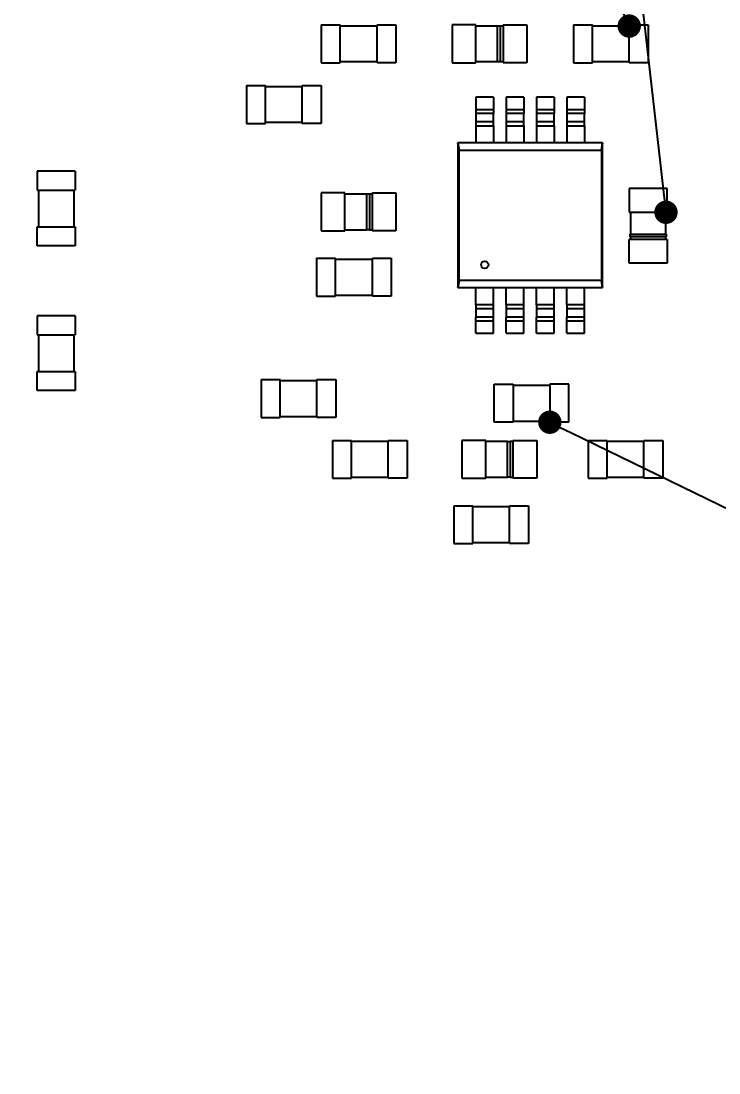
# Paper-space layout 'Layout1' of a CAD drawing. Header units: millimetres. Extents: x 0 to 841, y 0 to 594.
# Drawn here: x 268.43 to 298.31, y 458.76 to 503.83 of the extents above; entities that cross this region are included whole.
import ezdxf
from ezdxf import colors
from ezdxf.entities.mleader import LeaderData, LeaderLine
from ezdxf.math import Vec2, Vec3

# ---------------------------------------------------------------- set-up
doc = ezdxf.new("R2010")
doc.units = ezdxf.units.MM
doc.layers.get('0').update_dxf_attribs({"lineweight": 50})
doc.styles.add('GOST-2.304_Type-B_italic', font='GOST Common Italic.ttf')

# ---------------------------------------------------------------- blocks, each defined once
blk = doc.blocks.new('_Dot')
at = {"color": 0, "linetype": 'ByBlock', "lineweight": -2}
blk.add_line((-0.5, 0), (-1, 0), dxfattribs=at)
at = {"color": 0, "linetype": 'ByBlock', "lineweight": 90, "const_width": 0.5}
blk.add_lwpolyline([(-0.25, 0, 1), (0.25, 0, 1)], format="xyb", close=True, dxfattribs=at)

psp = doc.layouts.get("Layout1")

# ---------------------------------------------------------------- linework, layer by layer
at = {"color": 18, "linetype": 'Continuous', "lineweight": 25, "true_color": 0x000000}
for p, q in [((281.28, 503.667), (281.28, 502.043)), ((281.28, 503.667), (282.092, 503.667)), ((282.092, 502.043), (282.092, 503.667)), ((283.668, 503.617), (282.092, 503.617)), ((283.668, 502.043), (283.668, 503.667)), ((283.668, 503.667), (284.48, 503.667)), ((284.48, 503.667), (284.48, 502.043)), ((286.88, 503.667), (286.88, 502.043)), ((287.896, 503.667), (286.88, 503.667)), ((287.896, 502.043), (287.896, 503.667)), ((288.83, 503.617), (287.896, 503.617)), ((288.83, 503.623), (288.948, 503.623)), ((288.83, 502.087), (288.83, 503.623)), ((288.948, 503.623), (288.948, 502.087)), ((289.064, 503.617), (288.948, 503.617)), ((289.064, 503.667), (289.064, 502.043)), ((289.064, 503.667), (290.08, 503.667)), ((290.08, 503.667), (290.08, 502.043)), ((292.08, 503.667), (292.08, 502.043)), ((292.08, 503.667), (292.892, 503.667)), ((292.892, 502.043), (292.892, 503.667)), ((294.468, 503.617), (292.892, 503.617)), ((294.468, 502.043), (294.468, 503.667)), ((294.468, 503.667), (295.28, 503.667)), ((295.28, 503.667), (295.28, 502.043)), ((281.28, 502.043), (282.092, 502.043)), ((282.092, 502.093), (283.668, 502.093)), ((284.48, 502.043), (283.668, 502.043)), ((286.88, 502.043), (287.896, 502.043)), ((287.896, 502.093), (288.83, 502.093)), ((288.948, 502.087), (288.83, 502.087)), ((288.948, 502.093), (289.064, 502.093)), ((290.08, 502.043), (289.064, 502.043)), ((292.08, 502.043), (292.892, 502.043)), ((292.892, 502.093), (294.468, 502.093)), ((295.28, 502.043), (294.468, 502.043)), ((278.08, 501.067), (278.08, 499.443)), ((278.08, 501.067), (278.892, 501.067)), ((278.892, 499.443), (278.892, 501.067)), ((280.468, 501.017), (278.892, 501.017)), ((280.468, 499.443), (280.468, 501.067)), ((280.468, 501.067), (281.28, 501.067)), ((281.28, 501.067), (281.28, 499.443)), ((288.662, 500.566), (287.9, 500.566)), ((287.9, 500.566), (287.9, 500.044)), ((288.662, 500.566), (288.662, 500.044)), ((289.962, 500.566), (289.2, 500.566)), ((289.2, 500.566), (289.2, 500.044)), ((289.962, 500.566), (289.962, 500.044)), ((291.26, 500.566), (290.498, 500.566)), ((290.498, 500.566), (290.498, 500.044)), ((291.26, 500.566), (291.26, 500.044)), ((292.56, 500.566), (291.798, 500.566)), ((291.798, 500.566), (291.798, 500.044)), ((292.56, 500.566), (292.56, 500.044)), ((287.9, 500.044), (288.662, 500.044)), ((288.662, 499.869), (287.9, 499.869)), ((287.9, 499.869), (287.9, 499.526)), ((288.662, 499.526), (288.662, 499.869)), ((289.2, 500.044), (289.962, 500.044)), ((289.962, 499.869), (289.2, 499.869)), ((289.2, 499.869), (289.2, 499.526)), ((289.962, 499.526), (289.962, 499.869)), ((290.498, 500.044), (291.26, 500.044)), ((291.26, 499.869), (290.498, 499.869)), ((290.498, 499.869), (290.498, 499.526)), ((291.26, 499.526), (291.26, 499.869)), ((291.798, 500.044), (292.56, 500.044)), ((292.56, 499.869), (291.798, 499.869)), ((291.798, 499.869), (291.798, 499.526)), ((292.56, 499.526), (292.56, 499.869)), ((278.08, 499.443), (278.892, 499.443)), ((278.892, 499.493), (280.468, 499.493)), ((281.28, 499.443), (280.468, 499.443)), ((287.9, 499.526), (288.662, 499.526)), ((289.2, 499.526), (289.962, 499.526)), ((290.498, 499.526), (291.26, 499.526)), ((291.798, 499.526), (292.56, 499.526)), ((287.9, 499.35), (288.662, 499.35)), ((287.9, 499.35), (287.9, 498.61)), ((288.662, 499.35), (288.662, 498.61)), ((289.2, 499.35), (289.962, 499.35)), ((289.2, 499.35), (289.2, 498.61)), ((289.962, 499.35), (289.962, 498.61)), ((290.498, 499.35), (291.26, 499.35)), ((290.498, 499.35), (290.498, 498.61)), ((291.26, 499.35), (291.26, 498.61)), ((291.798, 499.35), (292.56, 499.35)), ((291.798, 499.35), (291.798, 498.61)), ((292.56, 499.35), (292.56, 498.61)), ((287.13, 498.61), (287.13, 492.414)), ((287.132, 498.607), (287.13, 498.61)), ((287.132, 498.61), (287.132, 492.414)), ((287.9, 498.61), (287.132, 498.61)), ((287.132, 498.61), (287.132, 498.61)), ((287.132, 498.61), (287.182, 498.306)), ((293.328, 498.61), (287.132, 498.61)), ((287.182, 498.306), (287.132, 498.61)), ((289.2, 498.61), (288.662, 498.61)), ((290.498, 498.61), (289.962, 498.61)), ((291.798, 498.61), (291.26, 498.61)), ((293.328, 498.61), (292.56, 498.61)), ((293.277, 498.306), (293.328, 498.61)), ((293.328, 498.61), (293.278, 498.306)), ((293.328, 492.414), (293.328, 498.61)), ((293.328, 498.61), (293.328, 498.61)), ((293.33, 498.61), (293.328, 498.607)), ((293.33, 492.414), (293.33, 498.61)), ((287.182, 492.718), (287.182, 498.306)), ((287.182, 498.306), (293.278, 498.306)), ((293.278, 498.306), (293.278, 492.718)), ((270.746, 497.399), (269.122, 497.399)), ((269.122, 497.399), (269.122, 496.587)), ((270.746, 497.399), (270.746, 496.587)), ((269.122, 496.587), (270.746, 496.587)), ((269.172, 496.587), (269.172, 495.011)), ((270.696, 495.011), (270.696, 496.587)), ((281.28, 496.467), (281.28, 494.843)), ((282.296, 496.467), (281.28, 496.467)), ((282.296, 494.843), (282.296, 496.467)), ((283.23, 496.417), (282.296, 496.417)), ((283.23, 496.423), (283.348, 496.423)), ((283.23, 494.887), (283.23, 496.423)), ((283.348, 496.423), (283.348, 494.887)), ((283.464, 496.417), (283.348, 496.417)), ((283.464, 496.467), (283.464, 494.843)), ((283.464, 496.467), (284.48, 496.467)), ((284.48, 496.467), (284.48, 494.843)), ((294.468, 496.655), (294.468, 495.639)), ((296.092, 496.655), (294.468, 496.655)), ((296.092, 495.639), (296.092, 496.655)), ((294.468, 495.639), (296.092, 495.639)), ((294.518, 495.639), (294.518, 494.705)), ((296.042, 494.705), (296.042, 495.639)), ((269.122, 495.011), (270.746, 495.011)), ((269.122, 494.199), (269.122, 495.011)), ((270.746, 495.011), (270.746, 494.199)), ((282.296, 494.893), (283.23, 494.893)), ((283.348, 494.887), (283.23, 494.887)), ((283.348, 494.893), (283.464, 494.893)), ((281.28, 494.843), (282.296, 494.843)), ((284.48, 494.843), (283.464, 494.843)), ((296.092, 494.471), (294.468, 494.471)), ((294.468, 493.455), (294.468, 494.471)), ((294.512, 494.587), (294.512, 494.705)), ((294.512, 494.705), (296.048, 494.705)), ((296.048, 494.587), (294.512, 494.587)), ((294.518, 494.587), (294.518, 494.471)), ((296.042, 494.471), (296.042, 494.587)), ((296.048, 494.705), (296.048, 494.587)), ((296.092, 494.471), (296.092, 493.455)), ((270.746, 494.199), (269.122, 494.199)), ((281.08, 493.667), (281.08, 492.043)), ((281.08, 493.667), (281.892, 493.667)), ((281.892, 492.043), (281.892, 493.667)), ((283.468, 493.617), (281.892, 493.617)), ((283.468, 492.043), (283.468, 493.667)), ((283.468, 493.667), (284.28, 493.667)), ((284.28, 493.667), (284.28, 492.043)), ((296.092, 493.455), (294.468, 493.455)), ((287.182, 492.718), (287.132, 492.414)), ((287.132, 492.414), (287.182, 492.718)), ((293.278, 492.718), (287.182, 492.718)), ((293.328, 492.414), (293.277, 492.718)), ((293.278, 492.718), (293.328, 492.414)), ((287.13, 492.414), (287.132, 492.417)), ((287.132, 492.414), (287.132, 492.414)), ((287.132, 492.414), (287.9, 492.414)), ((287.132, 492.414), (293.328, 492.414)), ((287.9, 491.674), (287.9, 492.414)), ((288.662, 492.414), (289.2, 492.414)), ((288.662, 491.674), (288.662, 492.414)), ((289.2, 491.674), (289.2, 492.414)), ((289.962, 492.414), (290.498, 492.414)), ((289.962, 491.674), (289.962, 492.414)), ((290.498, 491.674), (290.498, 492.414)), ((291.26, 492.414), (291.798, 492.414)), ((291.26, 491.674), (291.26, 492.414)), ((291.798, 491.674), (291.798, 492.414)), ((292.56, 492.414), (293.328, 492.414)), ((292.56, 491.674), (292.56, 492.414)), ((293.328, 492.417), (293.33, 492.414)), ((293.328, 492.414), (293.328, 492.414)), ((281.08, 492.043), (281.892, 492.043)), ((281.892, 492.093), (283.468, 492.093)), ((284.28, 492.043), (283.468, 492.043)), ((288.662, 491.674), (287.9, 491.674)), ((288.662, 491.497), (287.9, 491.497)), ((287.9, 491.497), (287.9, 491.155)), ((288.662, 491.155), (288.662, 491.497)), ((289.962, 491.674), (289.2, 491.674)), ((289.962, 491.497), (289.2, 491.497)), ((289.2, 491.497), (289.2, 491.155)), ((289.962, 491.155), (289.962, 491.497)), ((291.26, 491.674), (290.498, 491.674)), ((291.26, 491.497), (290.498, 491.497)), ((290.498, 491.497), (290.498, 491.155)), ((291.26, 491.155), (291.26, 491.497)), ((292.56, 491.674), (291.798, 491.674)), ((292.56, 491.497), (291.798, 491.497)), ((291.798, 491.497), (291.798, 491.155)), ((292.56, 491.155), (292.56, 491.497)), ((270.746, 491.199), (269.122, 491.199)), ((269.122, 491.199), (269.122, 490.387)), ((270.746, 491.199), (270.746, 490.387)), ((287.9, 491.155), (288.662, 491.155)), ((288.662, 490.98), (287.9, 490.98)), ((287.9, 490.458), (287.9, 490.98)), ((288.662, 490.458), (288.662, 490.98)), ((289.2, 491.155), (289.962, 491.155)), ((289.962, 490.98), (289.2, 490.98)), ((289.2, 490.458), (289.2, 490.98)), ((289.962, 490.458), (289.962, 490.98)), ((290.498, 491.155), (291.26, 491.155)), ((291.26, 490.98), (290.498, 490.98)), ((290.498, 490.458), (290.498, 490.98)), ((291.26, 490.458), (291.26, 490.98)), ((291.798, 491.155), (292.56, 491.155)), ((292.56, 490.98), (291.798, 490.98)), ((291.798, 490.458), (291.798, 490.98)), ((292.56, 490.458), (292.56, 490.98)), ((269.122, 490.387), (270.746, 490.387)), ((269.172, 490.387), (269.172, 488.811)), ((270.696, 488.811), (270.696, 490.387)), ((287.9, 490.458), (288.662, 490.458)), ((289.2, 490.458), (289.962, 490.458)), ((290.498, 490.458), (291.26, 490.458)), ((291.798, 490.458), (292.56, 490.458)), ((269.122, 488.811), (270.746, 488.811)), ((269.122, 487.999), (269.122, 488.811)), ((270.746, 488.811), (270.746, 487.999)), ((278.707, 488.467), (278.707, 486.843)), ((278.707, 488.467), (279.519, 488.467)), ((279.519, 486.843), (279.519, 488.467)), ((281.095, 488.417), (279.519, 488.417)), ((281.095, 486.843), (281.095, 488.467)), ((281.095, 488.467), (281.907, 488.467)), ((281.907, 488.467), (281.907, 486.843)), ((288.68, 486.643), (288.68, 488.267)), ((288.68, 488.267), (289.492, 488.267)), ((289.492, 488.267), (289.492, 486.643)), ((291.068, 488.217), (289.492, 488.217)), ((291.068, 488.267), (291.068, 486.643)), ((291.88, 488.267), (291.068, 488.267)), ((291.88, 486.643), (291.88, 488.267)), ((270.746, 487.999), (269.122, 487.999)), ((278.707, 486.843), (279.519, 486.843)), ((279.519, 486.893), (281.095, 486.893)), ((281.907, 486.843), (281.095, 486.843)), ((289.492, 486.643), (288.68, 486.643)), ((289.492, 486.693), (291.068, 486.693)), ((291.88, 486.643), (291.068, 486.643)), ((281.757, 485.867), (281.757, 484.243)), ((281.757, 485.867), (282.569, 485.867)), ((282.569, 484.243), (282.569, 485.867)), ((284.145, 485.817), (282.569, 485.817)), ((284.145, 484.243), (284.145, 485.867)), ((284.145, 485.867), (284.957, 485.867)), ((284.957, 485.867), (284.957, 484.243)), ((287.307, 485.867), (287.307, 484.243)), ((288.323, 485.867), (287.307, 485.867)), ((288.323, 484.243), (288.323, 485.867)), ((289.257, 485.817), (288.323, 485.817)), ((289.257, 484.287), (289.257, 485.823)), ((289.257, 485.823), (289.375, 485.823)), ((289.375, 485.823), (289.375, 484.287)), ((289.491, 485.817), (289.375, 485.817)), ((289.491, 485.867), (289.491, 484.243)), ((289.491, 485.867), (290.507, 485.867)), ((290.507, 485.867), (290.507, 484.243)), ((292.707, 485.867), (292.707, 484.243)), ((292.707, 485.867), (293.519, 485.867)), ((293.519, 484.243), (293.519, 485.867)), ((295.095, 485.817), (293.519, 485.817)), ((295.095, 484.243), (295.095, 485.867)), ((295.095, 485.867), (295.907, 485.867)), ((295.907, 485.867), (295.907, 484.243)), ((281.757, 484.243), (282.569, 484.243)), ((282.569, 484.293), (284.145, 484.293)), ((284.957, 484.243), (284.145, 484.243)), ((287.307, 484.243), (288.323, 484.243)), ((288.323, 484.293), (289.257, 484.293)), ((289.375, 484.287), (289.257, 484.287)), ((289.375, 484.293), (289.491, 484.293)), ((290.507, 484.243), (289.491, 484.243)), ((292.707, 484.243), (293.519, 484.243)), ((293.519, 484.293), (295.095, 484.293)), ((295.907, 484.243), (295.095, 484.243)), ((286.957, 483.067), (286.957, 481.443)), ((286.957, 483.067), (287.769, 483.067)), ((287.769, 481.443), (287.769, 483.067)), ((289.345, 483.017), (287.769, 483.017)), ((289.345, 481.443), (289.345, 483.067)), ((289.345, 483.067), (290.157, 483.067)), ((290.157, 483.067), (290.157, 481.443)), ((286.957, 481.443), (287.769, 481.443)), ((287.769, 481.493), (289.345, 481.493)), ((290.157, 481.443), (289.345, 481.443))]:
    psp.add_line(p, q, dxfattribs=at)
psp.add_circle((288.28, 493.388), 0.155, dxfattribs=at)
for points, knots in [([(287.9, 500.044), (287.9, 500.026), (287.9, 499.989), (287.9, 499.939), (287.9, 499.899), (287.9, 499.884), (287.9, 499.877)], [0, 0, 0, 0, 0.250046, 0.500038, 0.749986, 1, 1, 1, 1]), ([(288.662, 500.044), (288.662, 500.026), (288.662, 499.989), (288.662, 499.939), (288.662, 499.899), (288.662, 499.884), (288.662, 499.877)], [0, 0, 0, 0, 0.250046, 0.500038, 0.749986, 1, 1, 1, 1]), ([(289.2, 500.044), (289.2, 500.026), (289.2, 499.989), (289.2, 499.939), (289.2, 499.899), (289.2, 499.884), (289.2, 499.877)], [0, 0, 0, 0, 0.250046, 0.500038, 0.749986, 1, 1, 1, 1]), ([(289.962, 500.044), (289.962, 500.026), (289.962, 499.989), (289.962, 499.939), (289.962, 499.899), (289.962, 499.884), (289.962, 499.877)], [0, 0, 0, 0, 0.2499801, 0.500035, 0.7499848, 1, 1, 1, 1]), ([(290.498, 500.044), (290.498, 500.026), (290.498, 499.989), (290.498, 499.939), (290.498, 499.899), (290.498, 499.884), (290.498, 499.877)], [0, 0, 0, 0, 0.2499801, 0.500035, 0.7499848, 1, 1, 1, 1]), ([(291.26, 500.044), (291.26, 500.026), (291.26, 499.989), (291.26, 499.939), (291.26, 499.899), (291.26, 499.884), (291.26, 499.877)], [0, 0, 0, 0, 0.2499801, 0.500035, 0.7499848, 1, 1, 1, 1]), ([(291.798, 500.044), (291.798, 500.026), (291.798, 499.989), (291.798, 499.939), (291.798, 499.899), (291.798, 499.884), (291.798, 499.877)], [0, 0, 0, 0, 0.2499801, 0.500035, 0.7499848, 1, 1, 1, 1]), ([(292.56, 500.044), (292.56, 500.026), (292.56, 499.989), (292.56, 499.939), (292.56, 499.899), (292.56, 499.884), (292.56, 499.877)], [0, 0, 0, 0, 0.2499801, 0.500035, 0.7499848, 1, 1, 1, 1]), ([(287.9, 499.517), (287.9, 499.509), (287.9, 499.495), (287.9, 499.454), (287.9, 499.405), (287.9, 499.368), (287.9, 499.35)], [0, 0, 0, 0, 0.250018, 0.500019, 0.750017, 1, 1, 1, 1]), ([(288.662, 499.35), (288.662, 499.368), (288.662, 499.405), (288.662, 499.454), (288.662, 499.495), (288.662, 499.509), (288.662, 499.517)], [0, 0, 0, 0, 0.249983, 0.499981, 0.749982, 1, 1, 1, 1]), ([(289.2, 499.517), (289.2, 499.509), (289.2, 499.495), (289.2, 499.454), (289.2, 499.405), (289.2, 499.368), (289.2, 499.35)], [0, 0, 0, 0, 0.250018, 0.500019, 0.750017, 1, 1, 1, 1]), ([(289.962, 499.35), (289.962, 499.368), (289.962, 499.405), (289.962, 499.454), (289.962, 499.495), (289.962, 499.509), (289.962, 499.517)], [0, 0, 0, 0, 0.249983, 0.499981, 0.749982, 1, 1, 1, 1]), ([(290.498, 499.517), (290.498, 499.509), (290.498, 499.495), (290.498, 499.454), (290.498, 499.405), (290.498, 499.368), (290.498, 499.35)], [0, 0, 0, 0, 0.250018, 0.500019, 0.750017, 1, 1, 1, 1]), ([(291.26, 499.35), (291.26, 499.368), (291.26, 499.405), (291.26, 499.454), (291.26, 499.495), (291.26, 499.509), (291.26, 499.517)], [0, 0, 0, 0, 0.249983, 0.499981, 0.749982, 1, 1, 1, 1]), ([(291.798, 499.517), (291.798, 499.509), (291.798, 499.495), (291.798, 499.454), (291.798, 499.405), (291.798, 499.368), (291.798, 499.35)], [0, 0, 0, 0, 0.250018, 0.500019, 0.750017, 1, 1, 1, 1]), ([(292.56, 499.35), (292.56, 499.368), (292.56, 499.405), (292.56, 499.454), (292.56, 499.495), (292.56, 499.509), (292.56, 499.517)], [0, 0, 0, 0, 0.249983, 0.499981, 0.749982, 1, 1, 1, 1]), ([(287.9, 491.674), (287.9, 491.656), (287.9, 491.619), (287.9, 491.569), (287.9, 491.529), (287.9, 491.514), (287.9, 491.507)], [0, 0, 0, 0, 0.250041, 0.50003, 0.750022, 1, 1, 1, 1]), ([(288.662, 491.507), (288.662, 491.514), (288.662, 491.529), (288.662, 491.569), (288.662, 491.619), (288.662, 491.656), (288.662, 491.674)], [0, 0, 0, 0, 0.249978, 0.49997, 0.749959, 1, 1, 1, 1]), ([(289.2, 491.674), (289.2, 491.656), (289.2, 491.619), (289.2, 491.569), (289.2, 491.529), (289.2, 491.514), (289.2, 491.507)], [0, 0, 0, 0, 0.250041, 0.50003, 0.750022, 1, 1, 1, 1]), ([(289.962, 491.507), (289.962, 491.514), (289.962, 491.529), (289.962, 491.569), (289.962, 491.619), (289.962, 491.656), (289.962, 491.674)], [0, 0, 0, 0, 0.249978, 0.49997, 0.749959, 1, 1, 1, 1]), ([(290.498, 491.674), (290.498, 491.656), (290.498, 491.619), (290.498, 491.569), (290.498, 491.529), (290.498, 491.514), (290.498, 491.507)], [0, 0, 0, 0, 0.250041, 0.50003, 0.750022, 1, 1, 1, 1]), ([(291.26, 491.507), (291.26, 491.514), (291.26, 491.529), (291.26, 491.569), (291.26, 491.619), (291.26, 491.656), (291.26, 491.674)], [0, 0, 0, 0, 0.249978, 0.49997, 0.749959, 1, 1, 1, 1]), ([(291.798, 491.674), (291.798, 491.656), (291.798, 491.619), (291.798, 491.569), (291.798, 491.529), (291.798, 491.514), (291.798, 491.507)], [0, 0, 0, 0, 0.250041, 0.50003, 0.750022, 1, 1, 1, 1]), ([(292.56, 491.507), (292.56, 491.514), (292.56, 491.529), (292.56, 491.569), (292.56, 491.619), (292.56, 491.656), (292.56, 491.674)], [0, 0, 0, 0, 0.249978, 0.49997, 0.749959, 1, 1, 1, 1]), ([(287.9, 490.98), (287.9, 490.998), (287.9, 491.035), (287.9, 491.084), (287.9, 491.125), (287.9, 491.139), (287.9, 491.147)], [0, 0, 0, 0, 0.249983, 0.499981, 0.749982, 1, 1, 1, 1]), ([(288.662, 490.98), (288.662, 490.998), (288.662, 491.035), (288.662, 491.084), (288.662, 491.125), (288.662, 491.139), (288.662, 491.147)], [0, 0, 0, 0, 0.249983, 0.499981, 0.749982, 1, 1, 1, 1]), ([(289.2, 490.98), (289.2, 490.998), (289.2, 491.035), (289.2, 491.084), (289.2, 491.125), (289.2, 491.139), (289.2, 491.147)], [0, 0, 0, 0, 0.249983, 0.499981, 0.749982, 1, 1, 1, 1]), ([(289.962, 490.98), (289.962, 490.998), (289.962, 491.035), (289.962, 491.084), (289.962, 491.125), (289.962, 491.139), (289.962, 491.147)], [0, 0, 0, 0, 0.249983, 0.499981, 0.749982, 1, 1, 1, 1]), ([(290.498, 490.98), (290.498, 490.998), (290.498, 491.035), (290.498, 491.084), (290.498, 491.125), (290.498, 491.139), (290.498, 491.147)], [0, 0, 0, 0, 0.249983, 0.499981, 0.749982, 1, 1, 1, 1]), ([(291.26, 490.98), (291.26, 490.998), (291.26, 491.035), (291.26, 491.084), (291.26, 491.125), (291.26, 491.139), (291.26, 491.147)], [0, 0, 0, 0, 0.249983, 0.499981, 0.749982, 1, 1, 1, 1]), ([(291.798, 490.98), (291.798, 490.998), (291.798, 491.035), (291.798, 491.084), (291.798, 491.125), (291.798, 491.139), (291.798, 491.147)], [0, 0, 0, 0, 0.249983, 0.499981, 0.749982, 1, 1, 1, 1]), ([(292.56, 490.98), (292.56, 490.998), (292.56, 491.035), (292.56, 491.084), (292.56, 491.125), (292.56, 491.139), (292.56, 491.147)], [0, 0, 0, 0, 0.249983, 0.499981, 0.749982, 1, 1, 1, 1])]:
    psp.add_open_spline(points, degree=3, knots=knots, dxfattribs=at)

# ---------------------------------------------------------------- leaders
at = {"color": 18, "lineweight": 20, "true_color": 0x000000}
ml = psp.add_multileader_mtext('Standard', dxfattribs=at)
ml.set_content('3', color=(0, 0, 0), style='GOST-2.304_Type-B_italic')
ml.set_leader_properties()
ml.set_arrow_properties(name='DOT')
ml.build(insert=Vec2(0, 0))
ml.multileader.update_dxf_attribs({"text_left_attachment_type": 6, "text_right_attachment_type": 6, "dogleg_length": 0, "arrow_head_size": 1})
ctx = ml.context
ctx.base_point, ctx.arrow_head_size, ctx.landing_gap_size, ctx.plane_origin = Vec3(268.648, 556.88), 1, 0, Vec3(294.468, 503.617)
ctx.left_attachment, ctx.right_attachment, ctx.text_align_type = 6, 6, 2
notes = []
notes.append((ctx, [(0, (1, 1, 0), (271.484, 556.88), (-1, 0), 0, [(0, [(294.468, 503.617)], 0, [])])]))
ctx.mtext.insert, ctx.mtext.alignment, ctx.mtext.flow_direction = Vec3(271.484, 561.68), 3, 5
ml = psp.add_multileader_mtext('Standard', dxfattribs=at)
ml.set_content('4', color=(0, 0, 0), style='GOST-2.304_Type-B_italic')
ml.set_leader_properties()
ml.set_arrow_properties(name='DOT')
ml.build(insert=Vec2(0, 0))
ml.multileader.update_dxf_attribs({"text_left_attachment_type": 6, "text_right_attachment_type": 6, "dogleg_length": 0, "arrow_head_size": 1})
ctx = ml.context
ctx.base_point, ctx.arrow_head_size, ctx.landing_gap_size, ctx.plane_origin = Vec3(286.637, 556.88), 1, 0, Vec3(296.042, 495.639)
ctx.left_attachment, ctx.right_attachment, ctx.text_align_type = 6, 6, 2
notes.append((ctx, [(0, (1, 1, 0), (289.107, 556.88), (-1, 0), 0, [(0, [(296.042, 495.639)], 0, [])])]))
ctx.mtext.insert, ctx.mtext.alignment, ctx.mtext.flow_direction = Vec3(289.107, 561.68), 3, 5
ml = psp.add_multileader_mtext('Standard', dxfattribs=at)
ml.set_content('27', color=(0, 0, 0), style='GOST-2.304_Type-B_italic')
ml.set_leader_properties()
ml.set_arrow_properties(name='DOT')
ml.build(insert=Vec2(0, 0))
ml.multileader.update_dxf_attribs({"text_left_attachment_type": 6, "text_right_attachment_type": 6, "dogleg_length": 0, "arrow_head_size": 1})
ctx = ml.context
ctx.base_point, ctx.arrow_head_size, ctx.landing_gap_size, ctx.plane_origin = Vec3(347.417, 459.211), 1, 0, Vec3(291.068, 486.643)
ctx.left_attachment, ctx.right_attachment = 6, 6
notes.append((ctx, [(0, (1, 1, 0), (347.417, 459.211), (1, 0), 0, [(0, [(291.068, 486.643)], 0, [])])]))
ctx.mtext.insert, ctx.mtext.flow_direction = Vec3(347.417, 464.011), 5
for ctx, leaders in notes:
    for number, flags, end, landing, length, lines in leaders:
        leader = LeaderData()
        leader.index, (leader.has_last_leader_line, leader.has_dogleg_vector, leader.attachment_direction) = number, flags
        leader.last_leader_point, leader.dogleg_vector, leader.dogleg_length = Vec3(end), Vec3(landing), length
        for number, points, colour, breaks in lines:
            line = LeaderLine()
            line.index, line.vertices, line.color, line.breaks = number, Vec3.list(points), colors.encode_raw_color(colour), breaks
            leader.lines.append(line)
        ctx.leaders.append(leader)

doc.saveas('drawing.dxf')
